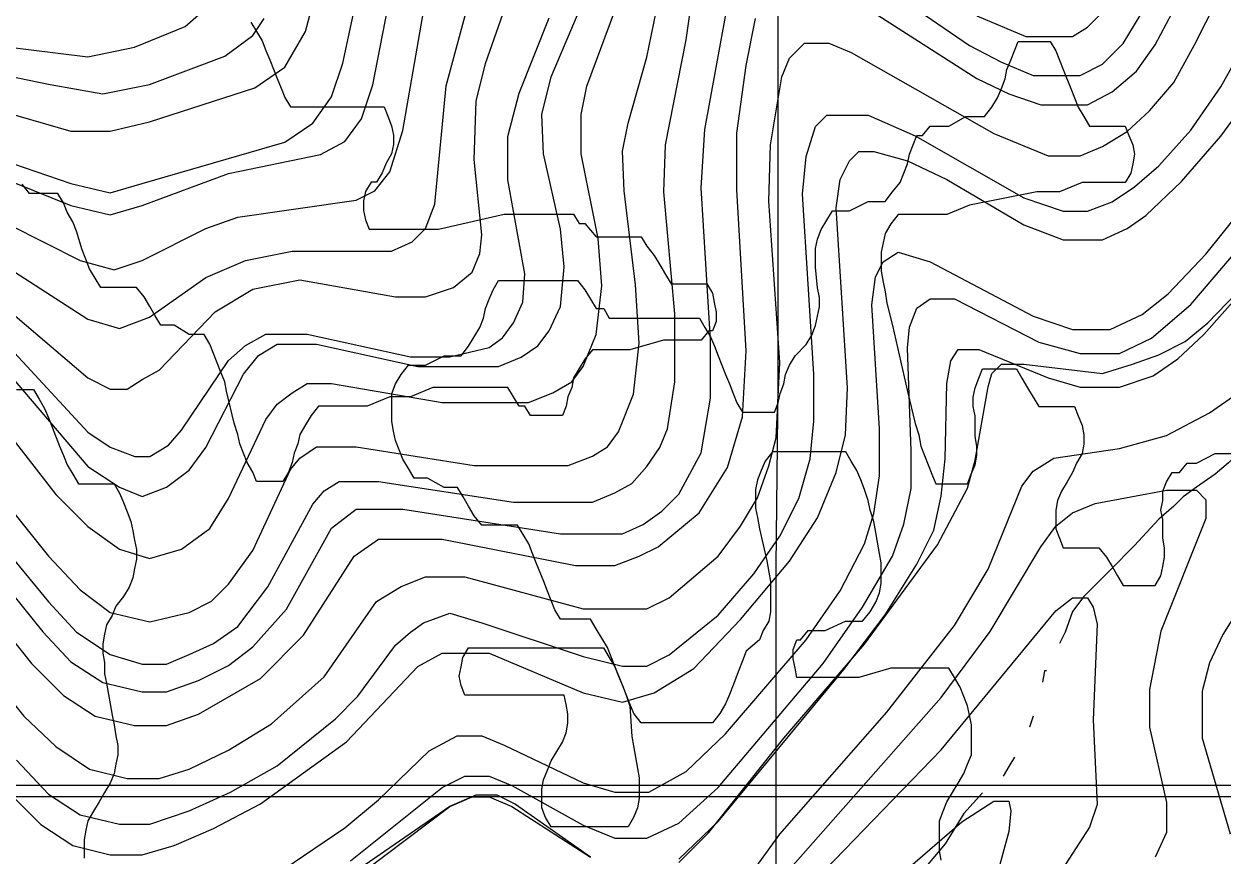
# Model space of a CAD drawing. Extents: x -0.82 to 6.83, y -0.63 to 7.9.
# Drawn here: x 1.1134 to 1.4504, y 3.911 to 4.1449 of the extents above; entities that cross this region are included whole.
import ezdxf

# ---------------------------------------------------------------- set-up
doc = ezdxf.new("R2010")
doc.units = 0
for name, color, linetype in [('Grid', 7, 'CONTINUOUS'), ('topo', 7, 'CONTINUOUS'), ('topo_grid', 7, 'CONTINUOUS'), ('water', 7, 'CONTINUOUS'), ('white', 7, 'CONTINUOUS')]:
    doc.layers.add(name, color=color, linetype=linetype)

msp = doc.modelspace()

# ---------------------------------------------------------------- linework, layer by layer
at = {"layer": 'Grid', "color": 1}
for points in [[(0.839226, 3.927683), (0.840279, 4.134375), (0.841335, 4.341068), (0.841861, 4.548792), (0.841861, 4.762337), (1.048545, 4.762337), (1.254703, 4.762337), (1.46086, 4.762337), (1.667545, 4.762337), (1.667016, 4.550909), (1.66649, 4.343158), (1.665436, 4.137021), (1.664381, 3.930858), (1.457697, 3.930858), (1.25154, 3.930858), (1.045382, 3.930858)], [(0.83079, 3.101495), (0.832899, 3.308187), (0.835008, 3.514853), (0.837116, 3.721017), (0.839225, 3.927709), (1.045382, 3.927709), (1.25154, 3.927709), (1.457697, 3.927709), (1.664381, 3.927709), (1.662799, 3.721546), (1.661743, 3.51488), (1.660687, 3.308187), (1.659105, 3.10205), (1.45242, 3.10205), (1.245209, 3.10205), (1.037997, 3.10205)]]:
    msp.add_lwpolyline(points, close=True, dxfattribs=at)
at = {"layer": 'topo', "color": 2}
for points in [[(1.098108, 4.009307), (1.120252, 3.982425), (1.128161, 3.973958), (1.137651, 3.967608), (1.146614, 3.964963), (1.153469, 3.964963), (1.159796, 3.967608), (1.16665, 3.970783), (1.173504, 3.975546), (1.18194, 3.986658), (1.194594, 4.009942), (1.197757, 4.013646), (1.201975, 4.016292), (1.213047, 4.016292), (1.251009, 4.010471), (1.266303, 4.010471), (1.273158, 4.010471), (1.279485, 4.013117), (1.28423, 4.015763), (1.288448, 4.020525), (1.292139, 4.025817), (1.294247, 4.031108), (1.296356, 4.044338), (1.296356, 4.063388), (1.293193, 4.097678), (1.29372, 4.110907), (1.29952, 4.140434), (1.303738, 4.169962)], [(1.109179, 4.088496), (1.129214, 4.078442), (1.138704, 4.075796), (1.146613, 4.078442), (1.164539, 4.087438), (1.173502, 4.090613), (1.206719, 4.095376), (1.211991, 4.098021), (1.216209, 4.103313), (1.2199, 4.114955), (1.228336, 4.163453)], [(1.104435, 4.121093), (1.126579, 4.114743), (1.137651, 4.114743), (1.148723, 4.117389), (1.178249, 4.126914), (1.186685, 4.132735), (1.192484, 4.142789), (1.196702, 4.158664)], [(1.09811, 3.999464), (1.118673, 3.974064), (1.126582, 3.965598), (1.135545, 3.959777), (1.146617, 3.957131), (1.153471, 3.957131), (1.162434, 3.960306), (1.17087, 3.964539), (1.177724, 3.969831), (1.187215, 3.980414), (1.199869, 4.003168), (1.206723, 4.00846), (1.21305, 4.00846), (1.219904, 4.00846), (1.264197, 4.001581), (1.275269, 4.001581), (1.281596, 4.001581), (1.287396, 4.004227), (1.292668, 4.007931), (1.297414, 4.012693), (1.30374, 4.024335), (1.306378, 4.039681), (1.306378, 4.056085), (1.30374, 4.098789), (1.304796, 4.115193), (1.312176, 4.155806)], [(1.350666, 4.158452), (1.379137, 4.138873), (1.388101, 4.134111), (1.397064, 4.130406), (1.403391, 4.130406), (1.410245, 4.130406), (1.416572, 4.133581), (1.422372, 4.139402), (1.43028, 4.152631)], [(1.105492, 4.138873), (1.131327, 4.135698), (1.144508, 4.138344), (1.158744, 4.144165), (1.167708, 4.152102)], [(1.109181, 4.076246), (1.131326, 4.061959), (1.140289, 4.059313), (1.148725, 4.062488), (1.164542, 4.0736), (1.175614, 4.078363), (1.188795, 4.081009), (1.216739, 4.081009), (1.222539, 4.083655), (1.22623, 4.087359), (1.228865, 4.094238), (1.232029, 4.12747), (1.238884, 4.15287)], [(1.110236, 4.06344), (1.131326, 4.045449), (1.137653, 4.042274), (1.142398, 4.042274), (1.146616, 4.04492), (1.151361, 4.047565), (1.167179, 4.06397), (1.177723, 4.07032), (1.190905, 4.072965), (1.217794, 4.068203), (1.22623, 4.068203), (1.234139, 4.070849), (1.239411, 4.075082), (1.24152, 4.080374), (1.242046, 4.085665), (1.239938, 4.106832), (1.240464, 4.123236), (1.243102, 4.13382), (1.250483, 4.154986)], [(1.341701, 4.154933), (1.381245, 4.129533), (1.390208, 4.1253), (1.399171, 4.122125), (1.405498, 4.122125), (1.412352, 4.122125), (1.419207, 4.125829), (1.426061, 4.13165), (1.431333, 4.139058), (1.436078, 4.148054)], [(1.093366, 3.975149), (1.113401, 3.950278), (1.122364, 3.941811), (1.131854, 3.935461), (1.142399, 3.932816), (1.151363, 3.932816), (1.159798, 3.935461), (1.170871, 3.940753), (1.182997, 3.948161), (1.19776, 3.961391), (1.212523, 3.982557), (1.219377, 3.986791), (1.226231, 3.989436), (1.237303, 3.989436), (1.270524, 3.980441), (1.281596, 3.980441), (1.288451, 3.980441), (1.294778, 3.983616), (1.308486, 3.995257), (1.314813, 4.003724), (1.319558, 4.011661), (1.322722, 4.020657), (1.32483, 4.028595), (1.325883, 4.049761), (1.32272, 4.095085), (1.323247, 4.11096), (1.32641, 4.13001), (1.328519, 4.135301), (1.332737, 4.139535), (1.339591, 4.139535), (1.345918, 4.136889), (1.385989, 4.114135), (1.401279, 4.107785), (1.410242, 4.107785), (1.416569, 4.11043), (1.423423, 4.114664), (1.42975, 4.120485), (1.436604, 4.128422), (1.442404, 4.139005), (1.448735, 4.151705)], [(1.100217, 4.109028), (1.12658, 4.100032), (1.137652, 4.097386), (1.146615, 4.100032), (1.186686, 4.111674), (1.194594, 4.116966), (1.199867, 4.124374), (1.20303, 4.133899), (1.206194, 4.148716)], [(1.100219, 4.104477), (1.126581, 4.093894), (1.137654, 4.091248), (1.146617, 4.093894), (1.17087, 4.10289), (1.196705, 4.108181), (1.203559, 4.111886), (1.208304, 4.118236), (1.211468, 4.127761), (1.215686, 4.149456)], [(1.103381, 4.036929), (1.122362, 4.012588), (1.131325, 4.003592), (1.140288, 3.997242), (1.148724, 3.994596), (1.157687, 3.997242), (1.165596, 4.003063), (1.170868, 4.011529), (1.181413, 4.033754), (1.184577, 4.037988), (1.188795, 4.041163), (1.193013, 4.043808), (1.199867, 4.043808), (1.230974, 4.038517), (1.248373, 4.038517), (1.255228, 4.038517), (1.262086, 4.041163), (1.267359, 4.044338), (1.270522, 4.048571), (1.274213, 4.057567), (1.275795, 4.071325), (1.274739, 4.084554), (1.269994, 4.108367), (1.269994, 4.119479), (1.271577, 4.127417), (1.279485, 4.148583)], [(1.107074, 4.048994), (1.131327, 4.020525), (1.14029, 4.014704), (1.146617, 4.012058), (1.153471, 4.014704), (1.159798, 4.019467), (1.164544, 4.025817), (1.175089, 4.046454), (1.179306, 4.051746), (1.184579, 4.054921), (1.188797, 4.054921), (1.195651, 4.054921), (1.224122, 4.048571), (1.23994, 4.048571), (1.246794, 4.048571), (1.253121, 4.051217), (1.25787, 4.054392), (1.261034, 4.058625), (1.264197, 4.065504), (1.265252, 4.076617), (1.264197, 4.0872), (1.259448, 4.108367), (1.258924, 4.119479), (1.261559, 4.130063), (1.270522, 4.151229)], [(1.381242, 4.147208), (1.39495, 4.141387), (1.401277, 4.141387), (1.408131, 4.141387), (1.412349, 4.144033), (1.417094, 4.148795)], [(1.087035, 4.134799), (1.120779, 4.127919), (1.135542, 4.125274), (1.148723, 4.127919), (1.169813, 4.135857), (1.177721, 4.141678), (1.180885, 4.14644)], [(1.096001, 3.989489), (1.115509, 3.965148), (1.124472, 3.956152), (1.133435, 3.950331), (1.144508, 3.947685), (1.153471, 3.947685), (1.162434, 3.95086), (1.179833, 3.960914), (1.19196, 3.973085), (1.206195, 3.99531), (1.213049, 4.000073), (1.219903, 4.000073), (1.230976, 4.000073), (1.268414, 3.992664), (1.279487, 3.992664), (1.286341, 3.99531), (1.291613, 3.997956), (1.303213, 4.007481), (1.311121, 4.020181), (1.315339, 4.034469), (1.316394, 4.052989), (1.313759, 4.098313), (1.313759, 4.114188), (1.316394, 4.133238), (1.31903, 4.146467)], [(1.10022, 4.020208), (1.120255, 3.995337), (1.129218, 3.985812), (1.137654, 3.979462), (1.148726, 3.976816), (1.159798, 3.979462), (1.166125, 3.982637), (1.17087, 3.987399), (1.177725, 3.996924), (1.18827, 4.019678), (1.190905, 4.022853), (1.19565, 4.026028), (1.199868, 4.026028), (1.206722, 4.026028), (1.239939, 4.020737), (1.259447, 4.020737), (1.266305, 4.020737), (1.273159, 4.023383), (1.277377, 4.026028), (1.280541, 4.030262), (1.284759, 4.040845), (1.286341, 4.055133), (1.285286, 4.071537), (1.282123, 4.097995), (1.281594, 4.109108), (1.283176, 4.117045), (1.288449, 4.135566), (1.291084, 4.148266)], [(1.110766, 4.052407), (1.131329, 4.030182), (1.137655, 4.025949), (1.14451, 4.023303), (1.148727, 4.023303), (1.154, 4.026478), (1.157691, 4.030711), (1.170872, 4.050291), (1.175617, 4.054524), (1.181417, 4.057699), (1.186689, 4.057699), (1.193016, 4.057699), (1.222015, 4.051349), (1.233087, 4.051349), (1.244159, 4.053995), (1.24785, 4.056641), (1.251013, 4.060874), (1.253648, 4.066695), (1.254175, 4.074632), (1.24943, 4.101091), (1.24943, 4.113261), (1.252598, 4.125432), (1.261034, 4.146599)], [(1.111292, 3.937949), (1.120255, 3.928424), (1.129218, 3.922603), (1.14029, 3.919957), (1.148726, 3.919957), (1.159798, 3.923661), (1.171398, 3.928953), (1.184579, 3.936361), (1.200924, 3.94959), (1.207251, 3.95594), (1.217795, 3.970228), (1.222013, 3.973932), (1.225704, 3.976578), (1.233086, 3.979224), (1.242049, 3.976578), (1.270524, 3.967053), (1.281596, 3.964407), (1.288451, 3.964407), (1.294778, 3.967582), (1.308486, 3.978694), (1.318504, 3.990336), (1.325885, 4.000919), (1.331157, 4.011503), (1.334321, 4.022615), (1.335374, 4.033199), (1.335374, 4.046428), (1.332211, 4.097043), (1.333264, 4.107626), (1.335902, 4.116093), (1.339065, 4.119268), (1.3417, 4.119268), (1.350664, 4.119268), (1.363845, 4.113447), (1.394425, 4.095984), (1.405497, 4.09228), (1.412351, 4.09228), (1.419205, 4.094926), (1.425532, 4.099159), (1.432387, 4.10498), (1.44135, 4.115034), (1.44979, 4.127205), (1.457171, 4.140434)], [(1.109183, 3.92882), (1.118146, 3.919825), (1.127109, 3.914004), (1.137654, 3.911358), (1.146617, 3.911358), (1.15558, 3.914004), (1.166652, 3.918766), (1.179834, 3.925645), (1.204087, 3.943108), (1.224122, 3.964275), (1.230976, 3.967979), (1.237303, 3.967979), (1.244157, 3.967979), (1.270524, 3.956866), (1.281596, 3.95422), (1.290559, 3.956866), (1.301632, 3.963745), (1.314813, 3.977504), (1.328521, 3.993908), (1.33643, 4.006079), (1.341702, 4.018779), (1.344337, 4.029362), (1.344864, 4.042591), (1.341701, 4.093206), (1.342754, 4.101144), (1.345392, 4.106435), (1.348027, 4.109081), (1.352245, 4.109081), (1.361735, 4.106435), (1.372807, 4.101144), (1.394425, 4.088444), (1.405497, 4.08421), (1.416569, 4.08421), (1.423423, 4.087385), (1.428696, 4.091089), (1.438713, 4.100614), (1.44979, 4.113314), (1.459807, 4.127073)], [(1.297414, 3.910141), (1.308486, 3.920724), (1.343811, 3.963428), (1.355411, 3.978774), (1.364374, 3.993061), (1.369119, 4.002586), (1.371228, 4.012111), (1.372283, 4.022695), (1.37281, 4.043861), (1.373863, 4.050211), (1.375972, 4.053386), (1.379136, 4.053386), (1.381771, 4.053386), (1.401279, 4.045449), (1.410242, 4.042803), (1.421314, 4.042803), (1.430805, 4.045978), (1.437659, 4.05074), (1.445045, 4.05762), (1.498824, 4.118262)], [(1.177724, 3.901436), (1.203559, 3.918899), (1.213049, 3.926836), (1.227285, 3.940594), (1.235194, 3.944828), (1.242048, 3.944828), (1.248375, 3.942182), (1.270523, 3.931599), (1.279486, 3.928953), (1.288978, 3.928953), (1.299522, 3.934774), (1.310594, 3.945357), (1.333266, 3.971815), (1.342756, 3.985574), (1.34961, 3.998803), (1.352246, 4.007269), (1.353828, 4.017853), (1.353828, 4.031082), (1.351719, 4.065901), (1.352772, 4.073839), (1.354881, 4.078072), (1.359099, 4.080718), (1.368063, 4.078072), (1.397061, 4.062726), (1.408133, 4.059022), (1.418678, 4.059022), (1.427641, 4.063255), (1.435023, 4.069076), (1.445572, 4.080189), (1.469298, 4.109716)], [(1.205141, 3.909638), (1.230976, 3.930276), (1.237303, 3.933451), (1.244157, 3.933451), (1.250484, 3.930805), (1.270523, 3.919692), (1.279487, 3.915988), (1.28845, 3.915988), (1.297413, 3.920221), (1.308485, 3.930276), (1.338011, 3.965095), (1.349083, 3.98097), (1.357519, 3.995257), (1.360682, 4.004253), (1.362791, 4.014307), (1.362791, 4.024891), (1.361738, 4.053889), (1.362264, 4.05971), (1.364373, 4.065001), (1.368064, 4.067647), (1.374918, 4.067647), (1.398644, 4.055476), (1.410243, 4.052301), (1.421316, 4.052301), (1.430279, 4.056535), (1.441351, 4.06606), (1.472463, 4.10244)], [(1.297414, 3.909162), (1.30585, 3.917629), (1.32694, 3.944087), (1.349611, 3.970545), (1.370174, 3.998485), (1.37861, 4.01436), (1.380719, 4.022298), (1.384408, 4.042935), (1.385464, 4.046639), (1.388099, 4.049285), (1.394426, 4.049285), (1.41657, 4.046639), (1.425006, 4.049285), (1.432389, 4.051931), (1.439774, 4.055635), (1.446101, 4.060927), (1.467718, 4.083152)], [(1.303741, 3.886593), (1.325885, 3.917179), (1.355938, 3.951442), (1.374919, 3.975784), (1.384409, 3.991659), (1.3939, 4.014942), (1.397063, 4.019176), (1.402863, 4.02288), (1.421317, 4.025526), (1.434498, 4.02923), (1.446629, 4.03558), (1.465609, 4.048809)], [(1.327467, 3.906013), (1.371228, 3.955596), (1.384937, 3.974117), (1.399172, 3.99793), (1.40339, 4.00375), (1.408135, 4.007455), (1.414462, 4.0101), (1.434498, 4.013805), (1.442933, 4.013805), (1.445574, 4.011159), (1.445574, 4.005867), (1.432916, 3.974223), (1.429751, 3.957819), (1.429751, 3.947235), (1.434498, 3.926069), (1.434498, 3.917602), (1.431333, 3.910723)], [(1.468774, 4.002771), (1.45032, 3.973244), (1.446629, 3.965306), (1.444521, 3.957369), (1.444521, 3.94414), (1.452429, 3.917258)], [(1.33854, 3.907125), (1.371229, 3.940885), (1.403391, 3.979885), (1.408137, 3.983589), (1.412354, 3.983589), (1.413936, 3.980943), (1.414992, 3.976181), (1.413936, 3.949299), (1.414992, 3.925487), (1.412883, 3.919137), (1.401283, 3.901145)], [(1.203033, 3.902203), (1.233086, 3.924958), (1.239412, 3.927603), (1.244158, 3.927603), (1.250485, 3.924958), (1.272633, 3.91067)], [(1.207776, 3.907574), (1.233084, 3.925037), (1.240465, 3.928212), (1.246267, 3.928212), (1.251539, 3.925566), (1.272633, 3.910749)], [(1.354882, 3.901515), (1.377026, 3.920565), (1.385989, 3.926386), (1.389152, 3.926386), (1.390208, 3.926386), (1.390734, 3.92374), (1.390208, 3.91792), (1.379136, 3.877306)]]:
    msp.add_lwpolyline(points, dxfattribs=at)
at = {"layer": 'topo_grid', "color": 7}
msp.add_lwpolyline([(1.324294, 3.653601), (1.324294, 3.683578), (1.324821, 3.735251), (1.324821, 3.786395), (1.324821, 3.838068), (1.324821, 3.889212), (1.324821, 3.940885), (1.324821, 3.992559), (1.325347, 4.043703), (1.325347, 4.095349), (1.325347, 4.146493), (1.325347, 4.198166), (1.325347, 4.249839), (1.325347, 4.300983), (1.325874, 4.352656), (1.325874, 4.4038), (1.325874, 4.455474)], dxfattribs=at)
at = {"layer": 'water', "color": 4}
for points in [[(1.455063, 4.024705), (1.451899, 4.02153), (1.448209, 4.018355), (1.442936, 4.014651), (1.439246, 4.012005), (1.436608, 4.00936), (1.43239, 4.005655), (1.425536, 3.998247), (1.418682, 3.991368), (1.4113, 3.98396), (1.408137, 3.979726), (1.406028, 3.973905), (1.404446, 3.97073)], [(1.400755, 3.963031), (1.400228, 3.963031), (1.399702, 3.959856)], [(1.397065, 3.950358), (1.396009, 3.947183), (1.396009, 3.947183)], [(1.391792, 3.938769), (1.39021, 3.936123), (1.388628, 3.933477)], [(1.382829, 3.928741), (1.377556, 3.92292), (1.372284, 3.914454), (1.364375, 3.904929), (1.356993, 3.895933), (1.353303, 3.889054), (1.350668, 3.882704), (1.350668, 3.880058), (1.349612, 3.875295), (1.349086, 3.870533), (1.349612, 3.867358), (1.350139, 3.864183)]]:
    msp.add_lwpolyline(points, dxfattribs=at)
at = {"layer": 'white', "color": 7}
for points in [[(1.177201, 4.145408), (1.178784, 4.142763), (1.180366, 4.140117), (1.181421, 4.137471), (1.182475, 4.134825), (1.184583, 4.129533), (1.185639, 4.126888), (1.186692, 4.124242), (1.188274, 4.121596), (1.189856, 4.121596), (1.191965, 4.121596), (1.194074, 4.121596), (1.196709, 4.121596), (1.199872, 4.121596), (1.205145, 4.121596), (1.20778, 4.121596), (1.210416, 4.121596), (1.212524, 4.121596), (1.214633, 4.121596), (1.215689, 4.11895), (1.216742, 4.116304), (1.217268, 4.113658), (1.217268, 4.111013), (1.216742, 4.108367), (1.21516, 4.105721), (1.214107, 4.103075), (1.212524, 4.100429), (1.210942, 4.100429), (1.20936, 4.097783), (1.208831, 4.095138), (1.208831, 4.092492), (1.20936, 4.089846), (1.210413, 4.0872), (1.211469, 4.0872), (1.213577, 4.0872), (1.215686, 4.0872), (1.218321, 4.0872), (1.220957, 4.0872), (1.224119, 4.0872), (1.226757, 4.0872), (1.22992, 4.0872), (1.248374, 4.091433), (1.251537, 4.091433), (1.254701, 4.091433), (1.257337, 4.091433), (1.2605, 4.091433), (1.263138, 4.091433), (1.265773, 4.091433), (1.267881, 4.091433), (1.269464, 4.088788), (1.271046, 4.088788), (1.27421, 4.085083), (1.276319, 4.085083), (1.278427, 4.085083), (1.280536, 4.085083), (1.282645, 4.085083), (1.284759, 4.085083), (1.286867, 4.085083), (1.28845, 4.082438), (1.290558, 4.079792), (1.292138, 4.077146), (1.29372, 4.0745), (1.295302, 4.071854), (1.297411, 4.071854), (1.29952, 4.071854), (1.301629, 4.071854), (1.303737, 4.071854), (1.305319, 4.071854), (1.306899, 4.069208), (1.307426, 4.066563), (1.307955, 4.063917), (1.307955, 4.061271), (1.306899, 4.058625), (1.305843, 4.058625), (1.303735, 4.055979), (1.301097, 4.055979), (1.298988, 4.055979), (1.295825, 4.055979), (1.29319, 4.055979), (1.283699, 4.053333), (1.281064, 4.053333), (1.278423, 4.053333), (1.27526, 4.053333), (1.273151, 4.053333), (1.271043, 4.050688), (1.269461, 4.048042), (1.267878, 4.045396), (1.267349, 4.04275), (1.266296, 4.040104), (1.26577, 4.037458), (1.264714, 4.034813), (1.263132, 4.034813), (1.261549, 4.034813), (1.259441, 4.034813), (1.257332, 4.034813), (1.25575, 4.034813), (1.254168, 4.037458), (1.252585, 4.037458), (1.251003, 4.040104), (1.249421, 4.04275), (1.247312, 4.04275), (1.245204, 4.04275), (1.242568, 4.04275), (1.239933, 4.04275), (1.237298, 4.04275), (1.234142, 4.04275), (1.231507, 4.04275), (1.228343, 4.04275), (1.222017, 4.040104), (1.216217, 4.040104), (1.20989, 4.037458), (1.206726, 4.037458), (1.20409, 4.037458), (1.200927, 4.037458), (1.198289, 4.037458), (1.196181, 4.037458), (1.194072, 4.034813), (1.19249, 4.032167), (1.190908, 4.029521), (1.190381, 4.026875), (1.189325, 4.024229), (1.188799, 4.021583), (1.187746, 4.018938), (1.186164, 4.016292), (1.184581, 4.016292), (1.182473, 4.016292), (1.180891, 4.016292), (1.178782, 4.016292), (1.177727, 4.018938), (1.176144, 4.021583), (1.175091, 4.024229), (1.174036, 4.026875), (1.173509, 4.029521), (1.172456, 4.032696), (1.170347, 4.041692), (1.169821, 4.044338), (1.168765, 4.046983), (1.167712, 4.049629), (1.166656, 4.052275), (1.165603, 4.054921), (1.164021, 4.057567), (1.161912, 4.057567), (1.159804, 4.057567), (1.155586, 4.060213), (1.153477, 4.060213), (1.151895, 4.060213), (1.150313, 4.062858), (1.14873, 4.065504), (1.147148, 4.06815), (1.145039, 4.070796), (1.143457, 4.070796), (1.138712, 4.070796), (1.136604, 4.070796), (1.135021, 4.070796), (1.133442, 4.073442), (1.13186, 4.076088), (1.130807, 4.078733), (1.129751, 4.081379), (1.128169, 4.086671), (1.127116, 4.089317), (1.125534, 4.091963), (1.12448, 4.094608), (1.122898, 4.097254), (1.12079, 4.097254), (1.118681, 4.097254), (1.116572, 4.097254), (1.11499, 4.097254), (1.112881, 4.0999)], [(1.371233, 3.909823), (1.370706, 3.912469), (1.370706, 3.915644), (1.370706, 3.91829), (1.370706, 3.920936), (1.371762, 3.923582), (1.372815, 3.926228), (1.374397, 3.928873), (1.375979, 3.931519), (1.377562, 3.934165), (1.378617, 3.936811), (1.37967, 3.939457), (1.37967, 3.942103), (1.37967, 3.944748), (1.37967, 3.947923), (1.379144, 3.950569), (1.378617, 3.953215), (1.377564, 3.955861), (1.376509, 3.958507), (1.374926, 3.961153), (1.373344, 3.963798), (1.371235, 3.963798), (1.368598, 3.963798), (1.365962, 3.963798), (1.363327, 3.963798), (1.360164, 3.963798), (1.357, 3.963798), (1.348037, 3.961153), (1.344873, 3.961153), (1.34171, 3.961153), (1.339075, 3.961153), (1.336437, 3.961153), (1.334328, 3.961153), (1.332219, 3.961153), (1.330637, 3.961153), (1.330111, 3.963798), (1.329584, 3.966444), (1.329584, 3.96909), (1.330637, 3.971736), (1.33169, 3.971736), (1.333799, 3.974382), (1.336434, 3.974382), (1.338543, 3.974382), (1.344342, 3.977028), (1.346451, 3.977028), (1.349086, 3.977028), (1.351195, 3.979673), (1.352777, 3.982319), (1.353833, 3.984965), (1.354359, 3.987611), (1.354359, 3.990257), (1.354359, 3.993432), (1.353833, 3.996078), (1.353306, 3.999253), (1.35278, 4.001898), (1.352253, 4.005073), (1.351197, 4.008248), (1.350671, 4.010894), (1.349618, 4.014069), (1.348562, 4.016715), (1.347509, 4.019361), (1.345927, 4.022007), (1.344345, 4.024653), (1.342236, 4.024653), (1.339601, 4.024653), (1.336966, 4.024653), (1.33433, 4.024653), (1.331692, 4.024653), (1.32853, 4.024653), (1.326421, 4.024653), (1.323786, 4.024653), (1.321677, 4.022007), (1.320621, 4.019361), (1.319568, 4.016715), (1.319042, 4.014069), (1.319042, 4.011423), (1.319042, 4.008778), (1.319568, 4.006132), (1.320095, 4.002957), (1.322203, 3.993961), (1.32273, 3.990786), (1.323256, 3.98814), (1.323256, 3.984965), (1.323256, 3.982319), (1.323256, 3.979673), (1.32273, 3.977028), (1.321148, 3.974382), (1.320095, 3.971736), (1.316403, 3.968561), (1.31535, 3.965915), (1.314295, 3.963269), (1.312712, 3.959036), (1.311659, 3.95639), (1.310604, 3.953744), (1.309024, 3.951098), (1.306915, 3.948453), (1.304278, 3.948453), (1.301642, 3.948453), (1.299007, 3.948453), (1.296372, 3.948453), (1.293734, 3.948453), (1.291099, 3.948453), (1.28899, 3.948453), (1.286881, 3.948453), (1.284772, 3.951098), (1.283719, 3.953744), (1.282664, 3.95639), (1.281611, 3.959036), (1.279502, 3.964328), (1.278446, 3.966973), (1.277393, 3.969619), (1.275811, 3.972265), (1.274229, 3.974911), (1.272647, 3.977557), (1.270538, 3.977557), (1.268429, 3.977557), (1.26632, 3.977557), (1.264212, 3.977557), (1.26263, 3.980203), (1.261574, 3.982848), (1.260521, 3.985494), (1.259468, 3.98814), (1.257359, 3.993432), (1.256303, 3.996078), (1.25525, 3.998723), (1.253668, 4.001369), (1.252086, 4.004015), (1.250504, 4.004015), (1.248395, 4.004015), (1.244178, 4.004015), (1.242069, 4.004015), (1.23996, 4.006661), (1.238378, 4.009307), (1.236796, 4.011953), (1.235214, 4.014598), (1.233631, 4.014598), (1.231523, 4.014598), (1.226777, 4.017244), (1.224668, 4.017244), (1.223086, 4.017244), (1.221504, 4.01989), (1.219922, 4.022536), (1.218868, 4.025182), (1.217813, 4.027828), (1.217286, 4.030473), (1.21676, 4.033119), (1.21676, 4.035765), (1.21676, 4.038411), (1.21676, 4.041057), (1.217815, 4.043703), (1.219395, 4.046348), (1.221504, 4.048994), (1.223612, 4.048994), (1.22625, 4.048994), (1.231522, 4.05164), (1.234157, 4.05164), (1.236266, 4.05164), (1.238375, 4.054286), (1.239957, 4.056932), (1.241539, 4.059578), (1.242592, 4.062223), (1.243119, 4.064869), (1.244175, 4.067515), (1.245228, 4.070161), (1.24681, 4.072807), (1.248919, 4.072807), (1.251554, 4.072807), (1.254189, 4.072807), (1.256824, 4.072807), (1.259462, 4.072807), (1.262097, 4.072807), (1.264733, 4.072807), (1.266841, 4.072807), (1.26895, 4.072807), (1.271059, 4.070161), (1.272641, 4.067515), (1.274223, 4.064869), (1.276332, 4.064869), (1.277914, 4.062223), (1.280023, 4.062223), (1.282658, 4.062223), (1.285296, 4.062223), (1.287931, 4.062223), (1.293732, 4.062223), (1.296367, 4.062223), (1.299002, 4.062223), (1.301111, 4.062223), (1.303219, 4.062223), (1.304802, 4.059578), (1.306384, 4.056932), (1.307437, 4.054286), (1.30849, 4.05164), (1.310599, 4.046348), (1.311654, 4.043703), (1.312707, 4.041057), (1.313763, 4.038411), (1.315345, 4.035765), (1.316928, 4.035765), (1.319036, 4.035765), (1.321145, 4.035765), (1.322727, 4.035765), (1.324309, 4.035765), (1.325362, 4.038411), (1.325889, 4.041057), (1.326945, 4.043703), (1.327471, 4.046348), (1.328527, 4.048994), (1.330109, 4.05164), (1.333273, 4.054815), (1.334853, 4.057461), (1.335909, 4.060107), (1.336435, 4.062753), (1.336962, 4.065398), (1.336962, 4.068044), (1.336435, 4.07069), (1.335909, 4.076511), (1.335909, 4.079157), (1.335909, 4.081803), (1.336435, 4.084448), (1.337491, 4.087094), (1.339073, 4.08974), (1.340655, 4.092386), (1.34329, 4.092386), (1.345399, 4.092386), (1.350672, 4.095032), (1.353308, 4.095032), (1.355416, 4.095032), (1.357525, 4.097678), (1.359634, 4.100323), (1.360687, 4.102969), (1.361742, 4.105615), (1.362269, 4.108261), (1.363322, 4.110907), (1.364378, 4.113553), (1.36596, 4.113553), (1.368069, 4.116198), (1.370704, 4.116198), (1.373339, 4.116198), (1.378084, 4.118844), (1.380722, 4.118844), (1.383357, 4.118844), (1.385466, 4.12149), (1.387046, 4.124136), (1.388101, 4.126782), (1.389154, 4.129428), (1.389683, 4.132073), (1.390737, 4.134719), (1.391792, 4.137365), (1.392845, 4.140011), (1.394954, 4.140011), (1.396541, 4.140011), (1.39865, 4.140011), (1.400232, 4.140011), (1.401815, 4.140011), (1.403397, 4.137365), (1.404453, 4.134719), (1.405506, 4.132073), (1.407614, 4.126782), (1.40867, 4.124136), (1.409723, 4.12149), (1.411305, 4.118844), (1.412887, 4.116198), (1.414996, 4.116198), (1.417105, 4.116198), (1.419214, 4.116198), (1.420796, 4.116198), (1.422905, 4.116198), (1.42396, 4.113553), (1.425013, 4.110907), (1.42554, 4.108261), (1.425013, 4.105615), (1.424487, 4.102969), (1.422905, 4.100323), (1.421322, 4.100323), (1.418687, 4.100323), (1.416049, 4.100323), (1.413414, 4.100323), (1.410779, 4.100323), (1.404452, 4.097678), (1.398121, 4.097678), (1.37914, 4.093973), (1.372813, 4.091328), (1.369649, 4.091328), (1.367013, 4.091328), (1.36385, 4.091328), (1.361742, 4.091328), (1.359104, 4.091328), (1.356995, 4.088682), (1.355413, 4.086036), (1.354886, 4.08339), (1.35436, 4.080744), (1.35436, 4.078098), (1.35436, 4.075453), (1.354886, 4.072278), (1.355413, 4.069632), (1.355939, 4.066457), (1.357522, 4.060107), (1.36174, 4.041586), (1.363848, 4.03259), (1.364901, 4.029415), (1.365428, 4.02624), (1.366483, 4.023594), (1.367537, 4.020948), (1.368592, 4.018303), (1.369645, 4.015657), (1.371227, 4.015657), (1.373336, 4.015657), (1.374918, 4.015657), (1.377027, 4.015657), (1.378609, 4.015657), (1.379665, 4.018303), (1.380718, 4.020948), (1.381245, 4.023594), (1.381245, 4.02624), (1.380718, 4.028886), (1.380718, 4.034707), (1.380192, 4.037353), (1.380192, 4.039998), (1.380718, 4.042644), (1.381774, 4.04529), (1.382827, 4.047936), (1.384409, 4.047936), (1.386518, 4.047936), (1.388626, 4.047936), (1.390209, 4.047936), (1.392317, 4.047936), (1.3939, 4.04529), (1.395482, 4.042644), (1.397067, 4.039998), (1.398649, 4.037353), (1.400758, 4.037353), (1.402866, 4.037353), (1.404975, 4.037353), (1.407084, 4.037353), (1.408666, 4.037353), (1.409719, 4.034707), (1.410775, 4.032061), (1.411301, 4.029415), (1.411301, 4.026769), (1.410775, 4.024123), (1.409193, 4.021478), (1.408137, 4.018832), (1.406557, 4.016186), (1.404975, 4.01354), (1.403919, 4.010894), (1.403393, 4.008248), (1.403393, 4.005603), (1.403393, 4.002957), (1.404449, 4.000311), (1.405502, 3.997665), (1.407084, 3.997665), (1.409193, 3.997665), (1.411301, 3.997665), (1.41341, 3.997665), (1.415519, 3.997665), (1.417627, 3.995019), (1.41921, 3.992373), (1.420792, 3.989728), (1.422374, 3.987082), (1.423956, 3.987082), (1.425538, 3.987082), (1.427647, 3.987082), (1.429756, 3.987082), (1.431338, 3.987082), (1.43292, 3.989728), (1.433447, 3.992373), (1.433973, 3.995019), (1.433973, 3.997665), (1.433447, 4.000311), (1.433447, 4.005603), (1.43292, 4.008248), (1.433447, 4.010894), (1.433447, 4.01354), (1.434503, 4.016186), (1.436082, 4.018832), (1.438191, 4.018832), (1.4403, 4.021478), (1.442937, 4.021478), (1.44821, 4.024123), (1.450318, 4.024123), (1.452954, 4.024123)], [(1.111296, 4.042115), (1.113932, 4.042115), (1.11604, 4.042115), (1.117622, 4.039469), (1.119205, 4.036823), (1.120258, 4.034178), (1.121313, 4.031532), (1.123422, 4.02624), (1.124475, 4.023594), (1.125531, 4.020948), (1.12711, 4.018303), (1.128693, 4.015657), (1.130275, 4.015657), (1.132384, 4.015657), (1.134492, 4.015657), (1.136601, 4.015657), (1.13871, 4.015657), (1.140292, 4.013011), (1.141345, 4.010365), (1.142398, 4.007719), (1.143454, 4.005073), (1.14398, 4.002428), (1.144507, 3.999782), (1.145033, 3.997136), (1.145033, 3.99449), (1.144507, 3.991844), (1.14398, 3.989198), (1.142925, 3.986553), (1.141342, 3.983907), (1.139234, 3.981261), (1.138178, 3.978615), (1.136596, 3.975969), (1.136069, 3.973323), (1.13554, 3.970678), (1.13554, 3.968032), (1.136069, 3.965386), (1.136069, 3.962211), (1.136596, 3.959565), (1.138178, 3.950569), (1.138704, 3.947923), (1.139231, 3.944748), (1.139758, 3.942103), (1.139758, 3.939457), (1.139231, 3.936811), (1.138704, 3.934165), (1.137651, 3.931519), (1.136069, 3.928873), (1.134487, 3.926228), (1.132905, 3.923582), (1.131323, 3.920936), (1.130796, 3.91829), (1.13027, 3.915644), (1.13027, 3.912998), (1.13027, 3.910353)]]:
    msp.add_lwpolyline(points, dxfattribs=at)
msp.add_lwpolyline([(1.28423, 3.944616), (1.284759, 3.94197), (1.285286, 3.938795), (1.285812, 3.93562), (1.286339, 3.932974), (1.286339, 3.929799), (1.286339, 3.927154), (1.285812, 3.924508), (1.284756, 3.921862), (1.283174, 3.919216), (1.281065, 3.919216), (1.278954, 3.919216), (1.276319, 3.919216), (1.273684, 3.919216), (1.271048, 3.919216), (1.268413, 3.919216), (1.265775, 3.919216), (1.26314, 3.919216), (1.261558, 3.919216), (1.259975, 3.921862), (1.25892, 3.924508), (1.25892, 3.927154), (1.25892, 3.929799), (1.259446, 3.932445), (1.260502, 3.935091), (1.261555, 3.937737), (1.263137, 3.940383), (1.264719, 3.943029), (1.265772, 3.945674), (1.266299, 3.94832), (1.266299, 3.950966), (1.265772, 3.953612), (1.265246, 3.956258), (1.263665, 3.956258), (1.261553, 3.956258), (1.259445, 3.956258), (1.256807, 3.956258), (1.254172, 3.956258), (1.248378, 3.956258), (1.245743, 3.956258), (1.243107, 3.956258), (1.240472, 3.956258), (1.23889, 3.956258), (1.237308, 3.956258), (1.236255, 3.958904), (1.235728, 3.961549), (1.236255, 3.964195), (1.236781, 3.966841), (1.238364, 3.969487), (1.239946, 3.969487), (1.242581, 3.969487), (1.245219, 3.969487), (1.247854, 3.969487), (1.251017, 3.969487), (1.254181, 3.969487), (1.256816, 3.969487), (1.25998, 3.969487), (1.263143, 3.969487), (1.266306, 3.969487), (1.268944, 3.969487), (1.27158, 3.969487), (1.274215, 3.969487), (1.276324, 3.969487), (1.277906, 3.966841), (1.279488, 3.964195), (1.280541, 3.961549), (1.281597, 3.958904), (1.28265, 3.956258), (1.283703, 3.953083), (1.284229, 3.944616)], close=True, dxfattribs=at)

doc.saveas('drawing.dxf')
